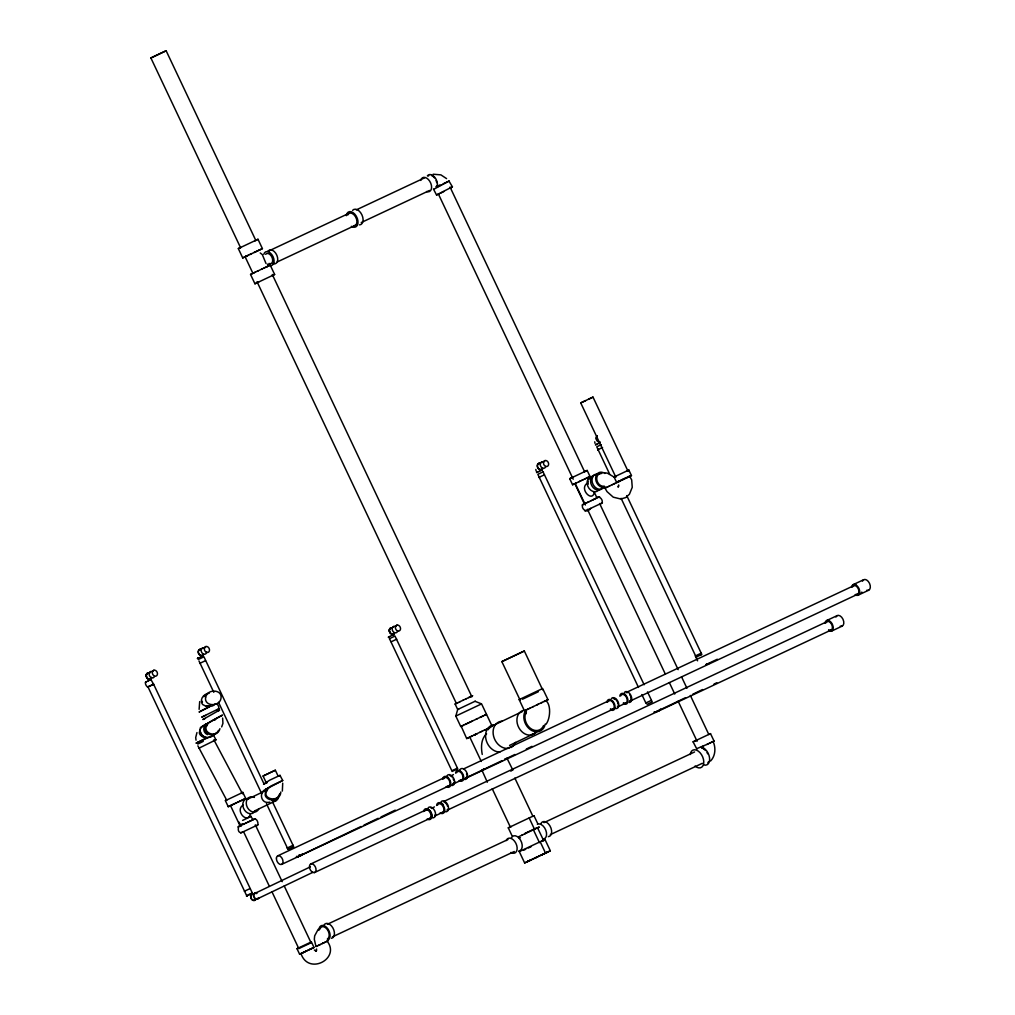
<?xml version="1.0" encoding="UTF-8"?>
<svg xmlns="http://www.w3.org/2000/svg" width="1015" height="1015" viewBox="0 0 1015 1015"><rect width="100%" height="100%" fill="white"/><g stroke="black" fill="none" stroke-linecap="round" stroke-linejoin="round"><path stroke-width="1.5" d="M618.668 484.942L618.059 487.187L618.782 485.944M280.812 791.992C280.863 798.767 271.107 802.459 266.526 797.574A4.758 3.933 55.3 0 1 265.219 795.176L265.461 791.51L267.808 788.249M316.629 948.987L316.122 951.207L316.54 950.37L315.475 951.118L316.376 950.89L314.333 950.027M263.545 784.202L269.597 780.231L280 775.346L282.703 780.522L265.702 789.302L267.085 788.972C258.064 790.761 260.55 804.717 269.8 802.142M280 775.346L279.328 775.98M219.925 728.656C218.885 734.352 210.765 736.941 206.743 732.678A4.758 3.73 55.9 0 1 205.36 730.331L205.36 726.677L207.352 723.429M463.474 725.256L460.772 726.575L455.811 716.07L457.689 709.485L455.113 704.029L457.93 702.672M282.348 791.066L282.716 783.174M525.694 714.167L526.379 711.87M200.107 730.102L200.399 729.163M199.689 701.581L199.118 709.333M279.81 793.59C278.021 803.22 260.5 798.462 267.478 789.657M196.961 732.564L195.705 737.524L196.035 740.176M221.676 726.93L222.932 723.352L222.628 718.049M206.553 726.283L207.136 724.938M266.666 791.129L267.402 789.797M546.007 724.279C550.587 718.392 551.094 704.245 545.842 700.68M436.831 185.885L436.133 186.9A6.889 4.288 63.9 0 0 436.475 186.227M218.504 730.356C214.723 738.806 200.551 731.13 207.859 724.038M200.843 728.288L202.163 726.727M318.19 929.309L314.675 935.83L314.32 939.319L315.982 946.564M710.563 761.009C715.55 755.896 715.943 747.649 713.126 741.534M154.47 676.51A3.362 2.639 64.4 0 1 150.613 677.233A3.362 2.639 64.4 0 1 149.548 672.488L150.867 671.524A3.362 2.639 64.4 0 1 151.717 671.486M152.694 671.118L153.925 670.217A3.134 2.449 64.4 0 1 157.465 673.541A3.134 2.449 64.4 0 1 154.255 675.901A3.134 2.449 64.4 0 1 152.694 671.118L153.925 670.217M206.705 651.909A3.362 2.639 64.4 0 1 203.038 653.825A3.362 2.639 64.4 0 1 201.566 648.801L202.898 647.824A3.362 2.639 64.4 0 1 204.611 648.065M204.713 647.43L205.944 646.517A3.134 2.449 64.4 0 1 209.496 649.854A3.134 2.449 64.4 0 1 206.273 652.214A3.134 2.449 64.4 0 1 204.713 647.43L205.944 646.517M397.677 630.975A3.362 2.639 64.4 0 1 393.871 632.282A3.362 2.639 64.4 0 1 392.615 627.384L393.934 626.407A3.362 2.639 64.4 0 1 395.66 626.661M395.761 626.014L396.992 625.113A3.134 2.449 64.4 0 1 400.532 628.437A3.134 2.449 64.4 0 1 397.322 630.797A3.134 2.449 64.4 0 1 395.761 626.014L396.992 625.113M545.766 466.418A3.362 2.639 64.4 0 1 541.959 467.725A3.362 2.639 64.4 0 1 540.703 462.827L542.023 461.863A3.362 2.639 64.4 0 1 543.748 462.104M543.85 461.457L545.08 460.556A3.134 2.449 64.4 0 1 548.633 463.88A3.134 2.449 64.4 0 1 545.41 466.24A3.134 2.449 64.4 0 1 543.85 461.457L545.08 460.556M209.268 693.156C204.916 693.486 200.564 697.546 201.516 702.126A4.758 3.946 59.9 0 0 202.746 704.562L206.984 706.821L212.084 706.059A7.866 3.578 -5.4 0 0 214.267 704.816C216.804 700.54 221.6 709.751 216.715 709.891M448.49 181.381L433.989 189.171M214.241 734.302C210.98 739.11 201.934 738.501 200.818 732.297M211.653 735.761L212.275 735.076M450.533 188.016L452.411 186.811L449.061 181.216M149.548 672.488L150.867 671.524M201.566 648.801L202.898 647.824M540.703 462.827L542.023 461.863M392.615 627.384L393.934 626.407M206.159 723.822C202.518 726.6 203.063 732.944 207.466 734.644M203.85 696.645L205.499 695.212M697.153 748.486L707.062 744.363M221.613 715.575L205.74 724.507L206.756 724.139M486.604 733.845C480.856 738.857 480.97 747.522 482.239 754.437M202.937 726.283L203.837 725.535M537.43 827.542L543.723 840.75L543 841.08M439.305 193.776L436.539 194.943L452.411 186.811M240.618 247.8L150.892 57.969L155.676 55.673L166.143 50.75L255.882 240.58M520.2 700.337L501.854 661.628L514.732 655.487L524.336 650.996L542.606 689.769M524.286 651.034L501.854 661.628M313.102 947.896L314.016 947.452L311.389 941.895L297.002 948.695L299.628 954.252L303.193 952.539M300.986 953.618C308.484 975.821 340.723 958.566 327.211 941.273M511.991 835.675L508.287 827.847L519.629 822.429L533.979 815.692L537.684 823.52M533.928 815.73L533.015 816.174M530.718 860.098L524.641 862.94L519.299 851.623L544.979 839.468L550.333 850.786L546.057 852.841M544.941 839.506L542.175 840.826M524.641 862.94L528.917 860.885M550.282 850.824L544.268 853.615M216.246 733.223L213.163 734.949M213.29 734.708L215.941 739.834L213.226 741.331M437.846 186.24L439.419 185.098M221.714 715.677L222.513 715.068L211.628 720.84M587.406 483.165C578.436 488.697 592.836 503.478 594.384 491.768M243.093 805.123C234.719 810.135 246.899 824.358 250.299 814.474M218.618 710.817L219.621 710.069L202.848 719.534L205.17 718.493M452.36 775.194L453.426 774.559M433.342 807.521L434.407 806.887M149.535 673.389A3.147 2.461 64.4 0 0 146.376 674.861A3.147 2.461 64.4 0 0 148.253 678.883A3.147 2.461 64.4 0 0 151.425 677.424A3.134 2.449 64.4 0 1 147.518 678.248A3.134 2.449 64.4 0 1 147.238 673.402L148.723 673.047A3.134 2.449 64.4 0 1 149.535 673.313A3.362 2.639 64.4 0 0 146.198 674.772A3.362 2.639 64.4 0 0 148.215 679.073A3.362 2.639 64.4 0 0 151.603 677.513M210.866 721.322L206.629 724.025L207.377 723.758M391.321 633.664A3.134 2.449 64.4 0 1 389.43 631.038A3.134 2.449 64.4 0 1 390.306 628.298L391.384 627.917A3.362 2.639 64.4 0 0 389.823 632.599A3.362 2.639 64.4 0 0 394.53 632.853M267.541 788.921L268.632 788.3M270.307 786.485L266.59 788.934L268.328 788.325M214.482 719.978L215.611 719.331M213.962 720.231L215.129 719.572M620.799 480.59L616.714 482.556L614.075 476.999L628.831 470.021L631.457 475.578L629.731 476.416L631.685 479.892L632.244 487.314L629.414 494.242L625.671 497.578L620.85 499.025L613.25 497.172L607.033 491.628L605.003 488.152L605.892 487.72M203 726.093L203.913 725.573M270.954 786.041L282.728 780.433M712.847 741.686L714.065 741.09L710.513 733.629L693.105 741.851L696.899 749.197M436.793 187.128L440.853 184.996M541.274 470.338L542.556 469.755L540.906 470.503M148.393 686.762C146.667 688.183 144.029 681.852 146.109 681.877M153.024 684.592L153.62 684.3L150.943 679.619M197.582 658.456L198.001 658.266M544.446 474.804L538.737 477.456L539.549 477.101M147.581 687.117L153.29 684.465M597.645 449.823L602.58 447.488M389.836 636.456L388.377 637.154L389.481 636.621M393.516 634.743L394.163 634.438M396.738 639.171L391.168 641.784M475.02 701.302L481.567 703.877L492.262 726.486M455.811 716.07L481.161 704.093M484.396 715.347L486.528 714.382L476.251 719.166M527.914 709.142L524.463 710.805L519.16 699.627L542.632 688.525L547.999 699.69L546.324 700.502M697.597 660.828L695.3 655.982L701.378 653.102L700.769 653.394M246.455 256.173L242.725 257.911L238.309 248.573L258 239.274L262.416 248.612L256.224 251.504M242.725 257.911L250.54 254.181M255.311 272.16L252.913 273.314L245.11 256.782L248.421 255.196M258.685 282.043L254.943 283.781L250.54 274.443L262.314 268.835M252.913 273.314L250.591 274.418M272.528 275.496L274.634 274.469L270.231 265.143L267.059 266.666M254.943 283.781L274.634 274.469M615.889 477.278L580.732 402.917L588.078 399.415L593.001 397.106L628.158 471.48M593.001 397.106L588.535 399.25M543.063 471.861L644.132 684.744M609.596 473.98L596.757 446.803L601.337 444.633M198.458 659.407L203.939 656.819L264.002 783.885M246.607 895.56L147.949 686.838L153.582 684.173L252.266 892.895L247.076 895.344M580.542 480.958L572.574 484.751L569.707 478.687L587.165 470.44L590.032 476.504L587.216 477.862M587.165 470.44L585.287 471.353M572.574 484.751L576.457 482.886M590.692 508.388C585.541 515.645 577.624 504.239 586.01 503.11M582.179 504.963L589.106 501.651M599.649 504.138C605.866 503.364 599.624 493.315 595.615 498.593M584.995 511.04L602.453 502.793M389.367 638.727L395 636.062L457.752 768.786L452.157 771.438L389.468 638.689M197.811 744.058L203.254 741.369M266.514 783.288L263.075 776.018L275.344 770.22L278.212 776.285M230.748 805.529L228.248 806.709L225.381 800.645L242.839 792.398L245.706 798.462L242.902 799.807L245.706 798.462M242.839 792.398L240.961 793.299M228.248 806.709L234.275 803.829M242.953 824.472L240.073 825.855L230.519 805.631L233.387 804.261M252.646 819.143L250.921 816.491M242.978 831.932C236.66 835.7 236.457 822.975 243.828 824.053M255.323 826.096C260.639 826.248 256.77 816.377 253.395 819.587M240.669 832.998L258.127 824.738M470.668 736.712L466.697 738.565L461.203 726.321M466.697 738.565L472.381 735.837M481.3 761.466L469.793 737.106L475.426 734.403M524.463 710.805L529.043 708.61M544.002 701.543L546.806 700.248M266.45 803.69L288.044 849.377L293.703 846.713L272.781 802.446M621.091 498.302L696.15 657.073L701.796 654.409L626.75 495.637M487.327 782.222L481.833 769.966M506.929 758.129L512.892 770.131M247.571 895.661L246.48 896.194L247.267 895.814M647.062 704.359L652.239 701.911L647.507 691.9M710.513 733.629L708.648 734.53M328.086 940.854L324.14 942.681M443.859 191.543L440.32 193.294M628.831 470.021L627.105 470.859M616.701 482.556L618.782 481.579M618.021 481.922L618.757 481.567M443.111 183.816L449.302 180.949M595.424 444.925L596.477 444.43M199.181 657.682L197.443 658.519L198.496 658.05M203.051 655.906L201.769 656.477M205.512 660.676L199.663 663.404L200.412 663.061M388.428 637.128L389.176 636.773M605.156 488.075L609.723 485.893M209.077 706.884L199.054 712.023L209.737 706.592M259.574 249.956L255.158 251.999M267.389 266.488L265.867 267.173M153.544 684.199L152.694 684.744M587.368 477.773L590.032 476.504M618.44 481.719L618.96 481.503M629.808 475.959L627.054 477.228M206.083 738.019L197.24 742.637M485.754 714.75L486.071 714.573M287.752 847.779L287.105 848.096L293.17 845.229M457.308 768.228L452.119 770.677M244.361 891.259L249.868 888.658M511.103 826.489L510.329 826.87L510.989 826.578M538.369 827.491L539.333 827.009L533.268 829.839M311.25 941.971L310.476 942.339M298.93 948.53L300.123 947.959M316.477 946.323L317.289 945.942L316.211 946.475M527.457 861.583L526.671 861.963L528.726 861.024M547.516 852.143L548.341 851.725L546.248 852.689M537.024 472.33L537.569 472.064M595.932 444.684L596.833 444.253M145.488 682.169L146.414 681.725M197.519 658.481L198.445 658.037M210.752 736.383A7.866 3.35 -3.3 0 1 209.597 736.928L196.009 743.158L197.722 742.485M701.441 654.586L700.896 654.84M469.894 697.064L472.711 695.706L470.567 696.709M461.749 726.055L472.14 721.145M651.161 700.452L645.971 702.9M252.354 893.416L251.593 893.758M537.265 472.216L536.516 472.571L537.925 471.899M293.094 847.005L292.789 847.144M483.216 769.294L484.333 768.761M302.064 953.085L299.628 954.252M254.841 240.796L258 239.274M619.886 480.628L617.919 481.567L619.531 480.818M618.427 481.719L620.52 480.729M393.82 634.629L392.412 635.25M264.763 791.015L247.203 799.414A6.801 5.329 64.4 0 1 247.99 799.135M456.953 703.129L460.188 701.593M254.359 811.048L275.978 800.708M522.522 699.221L538.419 691.697M491.907 726.106L522.484 711.49M509.555 745.416L534.575 733.452M298.499 856.406L361.112 826.476M363.954 825.106L378.189 818.306M381.031 816.948L395.254 810.148M466.634 777.579L502.171 760.59M505.013 759.233L514.96 754.475M526.328 749.045L532.012 746.33M717.301 659.23L705.869 664.698A3.007 2.36 64.4 0 0 706.377 664.343M254.689 893.479L310.374 866.848M257.264 898.909L312.95 872.278M658.583 710.576L685.569 697.673M692.674 694.285L702.621 689.528M713.989 684.097L716.818 682.74M302.711 952.768L300.795 953.694M523.613 850.24L525.732 849.225M527.343 861.621L530.959 859.908M544.015 853.818L547.631 852.093M257.264 271.233L258.356 270.713M146.287 681.788L147.162 681.382M620.647 480.26L626.179 477.646M620.178 480.882L622.601 479.74M607.148 487.124L607.934 486.743M587.203 502.539L591.212 500.649M205.576 715.41L201.693 717.161L218.961 708.648M233.323 804.273L235.226 803.385M242.598 820.399L251.301 816.301M242.889 824.497L244.78 823.609M465.073 724.469L477.19 718.76M528.65 708.787L530.35 707.988M529.944 708.178L533.357 706.554M474.132 735.012L476.86 733.731M248.231 895.344L250.553 894.253M518.754 836.69L522.446 834.952M300.783 947.642L310.856 942.897M301.937 953.136L303.46 952.413M318.685 945.269L317.936 945.625L323.227 943.113L322.288 943.569M302.825 952.717L306.111 951.156L304.868 951.74M303.815 952.248L305.185 951.601M319.509 944.876L320.397 944.457M529.754 860.466L533.446 858.728M541.528 854.998L545.22 853.247M159.418 53.973L150.892 57.969M249.906 254.473L251.695 253.636M251.416 253.763L254.499 252.304M578.931 481.706L581.646 480.425M581.557 480.476L583.016 479.778M612.641 484.51L609.101 486.185M622.322 479.867L625.773 478.23M621.967 480.032L623.565 479.283M591.123 500.7L592.57 500.002M268.962 773.265L263.113 776.006M269.457 772.973L275.306 770.233M234.617 803.664L236.216 802.916M235.962 803.03L237.332 802.383M237.231 802.434L238.69 801.736M459.592 701.885L463.018 700.261M462.878 700.325L466.329 698.688M244.171 823.888L245.782 823.14M245.516 823.254L246.886 822.607M246.797 822.658L248.244 821.96M532.875 706.783L542.2 702.38M536.643 705.006L538.293 704.22M476.022 734.111L479.993 732.234M479.867 732.297L481.985 731.295M702.393 746.571L703.535 746.038M524.907 833.404L536.732 827.847M521.71 835.294L525.212 833.645M524.983 833.746L528.358 832.148M305.984 951.22L314.016 947.452M307.063 950.712L308.23 950.154M528.308 848.007L531.162 846.65M532.71 859.071L536.212 857.421M535.983 857.523L542.264 854.655M535.615 857.802L538.99 856.203M159.634 53.808L166.143 50.75M254.029 252.532L255.983 251.606M261.845 269.064L270.168 265.156M585.668 400.608L580.732 402.917M538.229 471.759L539.625 471.1M597.137 444.113L599.472 443.022M582.559 480.006L587.761 477.57L586.048 478.37M613.872 483.939L615.23 483.292L612.311 484.663M626.433 477.925L631.457 475.578M625.189 478.522L626.877 477.71M593.103 499.761L599.586 496.728M592.126 500.23L593.889 499.38M390.141 636.316L392.475 635.212M238.246 801.952L240.009 801.114M239.223 801.495L243.435 799.528L240.136 801.063M465.986 698.853L469.399 697.242M247.8 822.175L255.26 818.686M248.777 821.719L252.76 819.854M475.033 734.682L476.974 733.769M481.376 731.587L491.108 727.006M474.728 734.809L476.111 734.162M708.051 743.906L714.065 741.09M706.871 744.464L708.204 743.83M528.066 832.287L534.499 829.255L529.17 817.925M322.922 943.265L325.802 941.907M308.928 949.837L310.349 949.152M532.368 859.337L535.907 857.65M539.067 856.064L542.606 854.389M541.807 854.77L545.499 853.031L540.17 841.701M529.487 860.682L533.167 858.944M349.198 213.213L268.011 251.327A6.801 4.225 64.9 0 1 269.051 250.946M356.316 209.877L424.689 177.79M264.04 268.036L265.004 267.579M277.197 261.971L356.963 224.543M361.239 222.539L429.611 190.452M573.018 477.151L569.707 478.687M147.53 681.205L148.469 680.76M199.549 657.517L201.427 656.629M584.462 479.105L585.3 478.712M627.308 477.519L628.856 476.784M574.871 483.673L584.399 503.909L585.439 503.44M594.016 499.329L594.866 498.936M266.92 782.73L264.141 783.986M480.006 717.402L483.153 715.918M541.401 702.761L545.753 700.718M484.231 730.254L485.487 729.658M853.133 584.665L863.778 579.667M277.704 855.861L444.202 777.718M463.652 768.901L609.317 700.528M626.927 692.154L855.797 584.729M281.726 864.361L449.658 785.547A4.707 2.918 64.9 0 0 450.267 785.077M452.563 784.303L462.942 779.431A4.707 2.918 64.9 0 0 463.551 778.962M618.072 706.732L625.862 703.078M629.516 701.327L858.385 593.902M613.326 709.041L463.386 779.406A4.707 2.918 64.9 0 0 463.995 778.936M858.106 595.183L868.751 590.184M826.603 620.571L837.248 615.572M311.072 863.841L426.846 809.513A4.707 2.918 64.9 0 1 428.495 809.716M444.278 801.254L827.834 621.256M251.263 893.91L252.481 893.352L251.872 893.631M314.434 872.583A4.707 2.918 64.9 0 0 314.384 865.389A4.707 2.918 64.9 0 0 309.435 866.683A4.707 2.918 64.9 0 0 314.434 872.583L430.22 818.255M434.839 816.022L442.629 812.368M447.653 809.995L831.196 629.998M831.577 631.089L842.222 626.09M696.417 740.316L693.105 741.851M709.155 743.386L710.17 742.904M327.426 924.246L507.969 839.506M543.964 822.645L694.565 751.975M332.336 936.908L514.313 851.496M550.308 834.647L702.342 763.293M309.791 949.418L311.859 948.454M240.91 247.381L238.373 248.548M540.069 470.897L540.995 470.465M148.469 680.76L149.839 680.126M615.851 476.187L614.088 476.999M615.927 482.962L617.069 482.43M468.638 697.61L471.645 696.189M240.111 825.867L237.802 826.933M486.604 729.125L487.543 728.694M696.899 656.73L696.252 657.035M288.793 849.035L288.057 849.377M711.071 742.485L712.835 741.66M298.905 947.82L297.04 948.682M246.353 256.211L245.11 256.782M629.199 476.631L630.29 476.124M226.84 799.972L225.432 800.632M505.026 758.992L506.003 758.535M510.761 771.108L511.738 770.651M510.773 826.705L508.287 827.847M311.681 948.543L312.874 947.985M539.092 463.424L538.394 463.741L539.472 463.36A3.147 2.461 64.4 0 0 537.569 466.824A3.147 2.461 64.4 0 0 541.02 469.45M147.238 673.402L148.723 673.047M390.306 628.298L391.003 627.981M546.603 700.312L547.999 699.69M259.358 250.033L262.416 248.612M543.406 471.696L537.823 474.322L638.486 687.421M150.118 679.999L151.375 679.416M148.748 686.597L147.962 686.838M393.186 634.895L394.01 634.515M520.226 699.145L519.236 699.601M541.604 470.186L542.441 469.793M598.457 449.455L597.759 449.772M202.467 656.147L203.419 655.715L202.746 656.02M455.113 704.029L456.179 703.547M475.299 701.162L457.689 709.485L458.755 709.003M519.299 851.623L520.124 851.242M526.036 710.081L525.846 710.145A13.03 10.213 64.4 0 0 530.287 729.595A13.03 10.213 64.4 0 0 545.195 724.126M204.84 724.913L205.918 724.431M599.446 442.756L600.106 442.489M540.551 470.402L541.198 470.123M201.414 656.362L202.061 656.096M149.395 680.05L150.042 679.784M392.462 634.946L393.109 634.68M199.473 748.004L198.712 748.309L215.941 739.834M208.05 707.138L210.092 706.313M206.476 694.666L207.517 694.247M454.314 782.311L455.151 782.058M519.033 837.883L520.416 837.73M205.55 724.291L200.488 727.463L199.321 732.817A4.758 3.73 60.1 0 0 200.551 735.241L202.784 736.966L206.679 737.702M204.916 725.192L205.944 724.951M433.151 174.225L440.891 174.872L446.562 178.615M200.742 649.359L199.257 649.714L200.336 649.334A3.362 2.639 64.4 0 0 198.775 654.015A3.362 2.639 64.4 0 0 203.482 654.256M260.221 252.951L262.339 254.625L265.981 263.456M206.286 706.212L210.156 706.021L206.603 705.971M604.623 472.838L607.351 473.142L613.466 476.707M702.317 748.042L704.131 748.639M203.33 736.383L204.281 736.725M202.467 735.9L201.059 734.594M213.873 739.808L242.534 793.844M197.862 745.822L226.523 799.845M433.443 189.069L436.539 194.943M450.026 187.026L584.741 472.013M594.219 492.059L596.922 497.794M599.624 503.516L678.16 669.646M681.534 676.802L686.952 688.259M690.34 695.415L708.622 734.086M438.493 194.233L573.209 479.22M575.239 483.521L585.401 505.001M587.431 509.289L665.282 673.985M669.342 682.575L674.759 694.032M678.134 701.2L697.089 741.293M641.861 694.565L645.921 703.154M514.846 778.074L532.976 816.428M272.274 274.481L471.886 696.772M533.243 829.471L539.511 842.716M257.023 281.701L455.963 702.558M492.237 788.756L510.367 827.111M198.965 660.917L213.81 692.332M218.53 702.329L261.718 793.705M255.323 824.84L282.195 881.68M284.213 885.943L311.085 942.795M239.02 822.112L241.037 826.375M243.727 832.059L269.254 886.057M271.944 891.741L298.816 948.594M200.551 733.794L200.006 731.993M202.239 701.289L202.429 702.215M594.727 441.817L595.018 443.352M535.831 469.463L536.11 470.985M461.952 780.053A3.362 2.639 64.4 0 1 461.533 780.116M466.608 776.792A3.362 2.639 64.4 0 1 466.469 777.236M466.012 777.985A3.362 2.639 64.4 0 1 465.339 778.48M623.134 693.968A4.707 2.918 64.9 0 1 624.72 693.905M606.869 702.266A5.824 3.616 64.9 0 1 611.487 700.058A5.824 3.616 64.9 0 1 615.001 707.506A5.824 3.616 64.9 0 1 610.383 709.713M607.871 701.834A4.707 2.918 64.9 0 1 611.943 701.416A4.707 2.918 64.9 0 1 614.164 707.328A4.707 2.918 64.9 0 1 610.484 708.787M611.487 698.422A5.824 3.616 64.9 0 1 618.3 702.24A5.824 3.616 64.9 0 1 615.268 708.432M613.479 698.663A4.707 2.918 64.9 0 1 614.316 698.789M615.179 699.208A4.707 2.918 64.9 0 1 616.016 699.881M616.765 700.781A4.707 2.918 64.9 0 1 617.374 701.847M617.805 702.989A4.707 2.918 64.9 0 1 618.021 704.131M624.441 692.344A5.824 3.616 64.9 0 1 630.949 695.465A5.824 3.616 64.9 0 1 629.237 702.507M626.42 692.598A4.707 2.918 64.9 0 1 627.257 692.712M629.706 694.704A4.707 2.918 64.9 0 1 630.315 695.77M630.746 696.912A4.707 2.918 64.9 0 1 630.746 700.084M630.302 700.807A4.707 2.918 64.9 0 1 629.693 701.276M620.825 695.757A4.707 2.918 64.9 0 1 624.885 695.338A4.707 2.918 64.9 0 1 627.118 701.264A4.707 2.918 64.9 0 1 623.438 702.71M619.81 696.189A5.824 3.616 64.9 0 1 624.428 693.994A5.824 3.616 64.9 0 1 627.942 701.428A5.824 3.616 64.9 0 1 623.337 703.636M614.621 698.802A4.009 3.147 61.9 0 1 615.458 698.701M618.148 705.933A4.009 3.147 61.9 0 1 617.399 706.275M442.654 779.228A5.824 3.616 64.9 0 1 447.26 777.021A4.707 2.918 64.9 0 1 448.084 777.401M447.26 777.021A5.824 3.616 64.9 0 1 450.787 784.468A5.824 3.616 64.9 0 1 446.169 786.676M443.657 778.797A4.707 2.918 64.9 0 1 449.353 780.586A4.707 2.918 64.9 0 1 447.146 786.156M446.74 776.285A5.824 3.616 64.9 0 1 453.781 778.505A5.824 3.616 64.9 0 1 451.041 785.394M450.102 775.752A4.707 2.918 64.9 0 1 451.802 776.843M453.159 778.797A4.707 2.918 64.9 0 1 453.591 779.951M453.578 783.111A4.707 2.918 64.9 0 1 453.147 783.846M459.681 770.207A5.824 3.616 64.9 0 1 464.718 769.687A5.824 3.616 64.9 0 1 467.471 777.021A5.824 3.616 64.9 0 1 462.916 778.81M466.532 773.874A4.707 2.918 64.9 0 1 466.76 775.016M466.088 777.769A4.707 2.918 64.9 0 1 465.479 778.239M456.598 772.719A4.707 2.918 64.9 0 1 462.294 774.508A4.707 2.918 64.9 0 1 460.087 780.078M455.595 773.151A5.824 3.616 64.9 0 1 460.214 770.943A5.824 3.616 64.9 0 1 463.728 778.391A5.824 3.616 64.9 0 1 459.11 780.598M454.53 782.311A4.009 3.147 61.9 0 1 453.933 782.895M298.6 856.114A3.147 2.461 64.4 0 1 296.989 857.091M302.102 853.983A3.362 2.639 64.4 0 1 298.727 855.569M298.765 856.254A3.362 2.639 64.4 0 1 296.152 857.18M299.171 854.935A3.362 2.639 64.4 0 1 298.956 855.861M655.728 712.073A3.147 2.461 64.4 0 1 654.523 712.01M656.959 711.16A3.147 2.461 64.4 0 1 656.096 711.946M657.314 710.893A3.362 2.639 64.4 0 1 654.079 712.035M660.118 709.866A3.362 2.639 64.4 0 1 658.392 710.893M660.46 709.016A3.362 2.639 64.4 0 1 660.321 709.46M441.487 803.195A4.707 2.918 64.9 0 1 442.362 803.614M444.532 811.29A4.707 2.918 64.9 0 1 443.923 811.759M423.636 811.556A5.824 3.616 64.9 0 1 428.254 809.348A5.824 3.616 64.9 0 1 431.768 816.796A5.824 3.616 64.9 0 1 427.15 819.004M424.638 811.125A4.707 2.918 64.9 0 1 430.055 812.368A4.707 2.918 64.9 0 1 428.964 818.61M427.721 808.612A5.824 3.616 64.9 0 1 434.763 810.833A5.824 3.616 64.9 0 1 432.035 817.722M431.083 808.08A4.707 2.918 64.9 0 1 431.946 808.498M440.662 802.535A5.824 3.616 64.9 0 1 447.716 804.755A5.824 3.616 64.9 0 1 444.976 811.657M437.592 805.047A4.707 2.918 64.9 0 1 442.997 806.303A4.707 2.918 64.9 0 1 441.906 812.533M444.024 802.002A4.707 2.918 64.9 0 1 446.473 803.994M447.082 805.06A4.707 2.918 64.9 0 1 447.514 806.202M447.514 809.374A4.707 2.918 64.9 0 1 447.069 810.097M436.577 805.479A5.824 3.616 64.9 0 1 441.195 803.284A5.824 3.616 64.9 0 1 444.71 810.719A5.824 3.616 64.9 0 1 440.104 812.926M435.511 814.639A4.009 3.147 61.9 0 1 434.915 815.223M255.983 898.58A3.147 2.461 64.4 0 1 253.103 900.178A3.147 2.461 64.4 0 1 250.857 896.638A3.147 2.461 64.4 0 1 253.268 894.291M259.028 897.679A3.362 2.639 64.4 0 1 255.514 898.656A3.362 2.639 64.4 0 1 253.801 894.355A3.362 2.639 64.4 0 1 257.138 892.921M256.161 898.668A3.362 2.639 64.4 0 1 253.078 900.381A3.362 2.639 64.4 0 1 250.667 896.588A3.362 2.639 64.4 0 1 253.255 894.088M253.623 812.761A7.968 6.242 64.4 0 1 243.486 808.143A7.968 6.242 64.4 0 1 247.888 798.399M254.981 811.277A7.968 6.242 64.4 0 1 254.359 812.089M258.901 808.689A7.968 6.242 64.4 0 1 250.578 811.01A7.968 6.242 64.4 0 1 246.518 800.848A7.968 6.242 64.4 0 1 254.41 797.447M265.638 254.308A5.506 3.426 64.9 0 1 272.248 257.899A5.506 3.426 64.9 0 1 268.924 263.481M263.811 254.308A7.435 4.618 64.9 0 1 270.333 253.014A7.435 4.618 64.9 0 1 273.86 262.86A7.435 4.618 64.9 0 1 267.326 264.154M268.188 251.086A7.435 4.618 64.9 0 1 276.905 255.399A7.435 4.618 64.9 0 1 273.441 263.76M543.558 725.547A11.711 9.173 64.4 0 1 530.16 728.123A11.711 9.173 64.4 0 1 526.404 711.604M535.844 732.449A13.03 10.213 64.4 0 1 518.919 727.831A13.03 10.213 64.4 0 1 523.639 710.272M509.213 748.169A14.159 11.089 64.4 0 1 493.633 736.383A14.159 11.089 64.4 0 1 502.159 721.158M515.607 742.371A14.159 11.089 64.4 0 1 510.862 747.586M499.938 752.001A14.159 11.089 64.4 0 1 485.868 738.907A14.159 11.089 64.4 0 1 494.648 724.748M701.771 748.118A8.602 5.341 64.9 0 1 702.723 748.448M703.674 748.956A8.602 5.341 64.9 0 1 705.488 750.504M707.049 752.597A8.602 5.341 64.9 0 1 707.683 753.79M708.33 761.986A8.602 5.341 64.9 0 1 707.848 762.785M701.314 747.091A9.643 5.989 64.9 0 1 709.561 757.85A9.643 5.989 64.9 0 1 703.598 764.891M690.263 754.513A9.643 5.989 64.9 0 1 698.257 751.1A9.643 5.989 64.9 0 1 703.598 763.99A9.643 5.989 64.9 0 1 695.047 766.059M278.694 795.341A6.801 5.329 64.4 0 1 271.716 800.518M319.979 929.068A6.699 4.162 64.9 0 1 327.185 929.347A6.699 4.162 64.9 0 1 327.363 938.989M318.888 930.412A7.968 4.948 64.9 0 1 323.493 925.54A7.968 4.948 64.9 0 1 329.799 933.115A7.968 4.948 64.9 0 1 327.16 940.372M323.798 925.426A7.968 4.948 64.9 0 1 332.73 927.647A7.968 4.948 64.9 0 1 331.524 938.317M706.503 664.343A3.147 2.512 64.4 0 1 705.869 664.812M709.244 663.391A3.362 2.69 64.4 0 1 708.064 663.81M706.909 664.153A3.362 2.69 64.4 0 1 705.958 665.003M599.307 473.751A6.801 5.329 64.4 0 1 600.144 473.624M588.231 484.104A6.801 5.329 64.4 0 1 588.243 481.11M588.928 479.41A6.801 5.329 64.4 0 1 590.083 478.141M604.344 486.172A6.699 5.253 64.4 0 1 596.858 480.082A6.699 5.253 64.4 0 1 601.87 473.421M605.663 487.035A7.968 6.242 64.4 0 1 595.678 478.928A7.968 6.242 64.4 0 1 604.839 473.459M604.179 486.807A7.968 6.242 64.4 0 1 593.217 484.802A7.968 6.242 64.4 0 1 597.086 473.929M598.685 490.144A7.968 6.242 64.4 0 1 587.799 486.185A7.968 6.242 64.4 0 1 593.242 476.492M602.745 487.682A7.968 6.242 64.4 0 1 591.783 485.678A7.968 6.242 64.4 0 1 595.653 474.804M347.739 215.015A6.801 4.225 64.9 0 1 355.555 216.817A6.801 4.225 64.9 0 1 353.969 225.838M352.586 210.346A8.323 5.176 64.9 0 1 361.898 214.812A8.323 5.176 64.9 0 1 359.462 224.899M346.331 215.688A8.323 5.176 64.9 0 1 352.941 212.528A8.323 5.176 64.9 0 1 357.965 223.173A8.323 5.176 64.9 0 1 351.368 226.332M851.547 587.304A5.824 3.616 64.9 0 1 856.165 585.097A5.824 3.616 64.9 0 1 859.68 592.544A5.824 3.616 64.9 0 1 855.074 594.752M852.562 586.873A4.707 2.918 64.9 0 1 858.259 588.662A4.707 2.918 64.9 0 1 856.038 594.232M862.471 581.151A5.824 3.616 64.9 0 1 869.525 583.371A5.824 3.616 64.9 0 1 866.785 590.261M861.862 592.1A4.707 2.918 64.9 0 1 861.24 592.57M299.641 854.896A3.007 2.36 64.4 0 1 296.621 856.317M445.636 777.046A4.707 2.918 64.9 0 1 446.384 776.868M659.09 710.234A3.007 2.36 64.4 0 1 657.986 710.754M825.017 623.21A5.824 3.616 64.9 0 1 829.636 621.002A5.824 3.616 64.9 0 1 833.15 628.45A5.824 3.616 64.9 0 1 828.544 630.658M826.032 622.779A4.707 2.918 64.9 0 1 830.092 622.36A4.707 2.918 64.9 0 1 832.325 628.272A4.707 2.918 64.9 0 1 828.646 629.731M835.941 617.057A5.824 3.616 64.9 0 1 842.996 619.277A5.824 3.616 64.9 0 1 840.255 626.166M442.502 804.02A4.707 2.918 64.9 0 1 443.301 804.806M429.358 810.262A4.707 2.918 64.9 0 1 430.855 812.025M431.388 813.129A4.707 2.918 64.9 0 1 430.893 817.912M258.153 898.047A3.007 2.36 64.4 0 1 254.245 897.856M253.585 896.461A3.007 2.36 64.4 0 1 256.579 893.568M328.86 938.139A6.801 4.225 64.9 0 1 328.035 938.926M536.681 731.993A12.523 9.807 64.4 0 1 532.088 734.149M488.19 729.709A12.523 9.807 64.4 0 1 489.788 727.565M203.317 654.142A3.147 2.461 64.4 0 1 198.915 653.914A3.147 2.461 64.4 0 1 200.348 649.41M274.342 263.316A6.801 4.225 64.9 0 1 273.314 263.697M394.366 632.726A3.147 2.461 64.4 0 1 389.963 632.497A3.147 2.461 64.4 0 1 391.384 628.006M392.919 633.893A3.134 2.449 64.4 0 1 391.727 633.829M394.15 632.992A3.134 2.449 64.4 0 1 393.287 633.766M428.203 176.064A6.889 4.288 63.9 0 1 428.749 175.658M431.54 175.557A6.889 4.288 63.9 0 1 432.314 175.925M433.062 176.432A6.889 4.288 63.9 0 1 434.483 177.828M436.107 180.594A6.889 4.288 63.9 0 1 436.704 182.624M427.378 175.823A7.714 4.796 63.9 0 1 434.636 177.181A7.714 4.796 63.9 0 1 436.907 187.014M420.781 180.454A7.714 4.796 63.9 0 1 426.808 178.209A7.714 4.796 63.9 0 1 431.603 187.356A7.714 4.796 63.9 0 1 426.566 191.518M599.535 441.753A3.134 2.449 64.4 0 1 596.63 439.546A3.134 2.449 64.4 0 1 597.302 436.095M599.992 442.02A3.362 2.639 64.4 0 1 596.566 439.939A3.362 2.639 64.4 0 1 597.175 435.993M542.264 468.549A3.147 2.461 64.4 0 1 541.388 469.323M542.619 468.296A3.362 2.639 64.4 0 1 539.231 469.336A3.362 2.639 64.4 0 1 537.316 465.263A3.362 2.639 64.4 0 1 540.31 463.36M511.281 838.212A8.044 4.999 64.9 0 1 520.505 840.077A8.044 4.999 64.9 0 1 518.83 850.9M506.206 840.598A8.044 4.999 64.9 0 1 513.095 839.659A8.044 4.999 64.9 0 1 517.054 849.745A8.044 4.999 64.9 0 1 510.849 852.448M540.716 823.99A8.044 4.999 64.9 0 1 549.927 825.855A8.044 4.999 64.9 0 1 548.265 836.677M537.379 824.256A8.044 4.999 64.9 0 1 545.778 830.13A8.044 4.999 64.9 0 1 543.19 839.062M205.652 697.127C203.736 706.694 219.418 706.998 220.953 698.599C222.869 689.033 207.187 688.716 205.652 697.127M276.423 857.992A4.707 2.918 64.9 0 0 280.977 864.539A4.707 2.918 64.9 0 0 281.739 857.789A4.707 2.918 64.9 0 0 276.423 857.992"/></g></svg>
